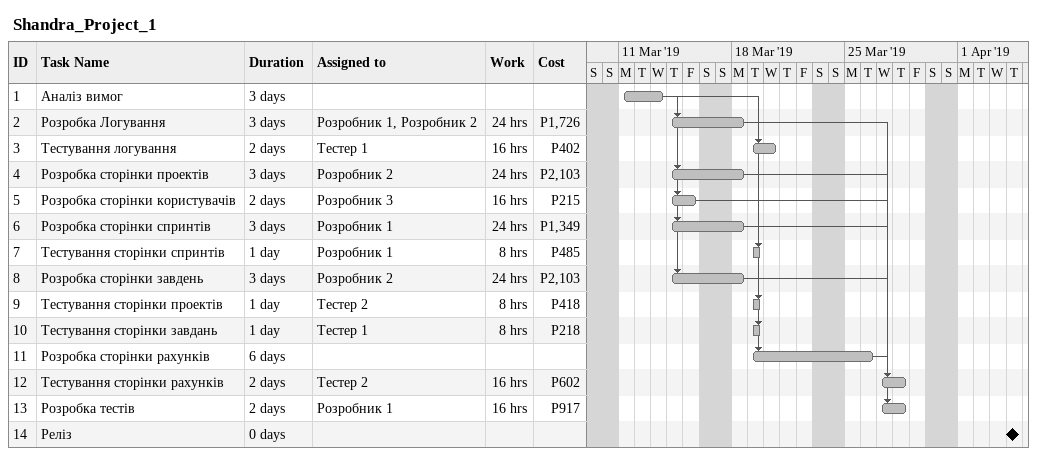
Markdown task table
Shandra_Project_1

| ID | Task | Duration | Start | Finish | Predecessors | Resources | Work (h) | Cost (P) |
|---|---|---|---|---|---|---|---|---|
| 1 | Аналіз вимог | 3d | 2019-03-11 | 2019-03-13 |  |  |  |  |
| 2 | Розробка Логування | 3d | 2019-03-14 | 2019-03-18 | 1 | Розробник 1, Розробник 2 | 24 | 1726 |
| 3 | Тестування логування | 2d | 2019-03-19 | 2019-03-20 | 2 | Тестер 1 | 16 | 402 |
| 4 | Розробка сторінки проектів | 3d | 2019-03-14 | 2019-03-18 | 1 | Розробник 2 | 24 | 2103 |
| 5 | Розробка сторінки користувачів | 2d | 2019-03-14 | 2019-03-15 | 1 | Розробник 3 | 16 | 215 |
| 6 | Розробка сторінки спринтів | 3d | 2019-03-14 | 2019-03-18 | 1 | Розробник 1 | 24 | 1349 |
| 7 | Тестування сторінки спринтів | 1d | 2019-03-19 | 2019-03-19 | 6 | Розробник 1 | 8 | 485 |
| 8 | Розробка сторінки завдень | 3d | 2019-03-14 | 2019-03-18 | 1 | Розробник 2 | 24 | 2103 |
| 9 | Тестування сторінки проектів | 1d | 2019-03-19 | 2019-03-19 | 4 | Тестер 2 | 8 | 418 |
| 10 | Тестування сторінки завдань | 1d | 2019-03-19 | 2019-03-19 | 8 | Тестер 1 | 8 | 218 |
| 11 | Розробка сторінки рахунків | 6d | 2019-03-19 | 2019-03-26 | 1 |  |  |  |
| 12 | Тестування сторінки рахунків | 2d | 2019-03-27 | 2019-03-28 | 11 | Тестер 2 | 16 | 602 |
| 13 | Розробка тестів | 2d | 2019-03-27 | 2019-03-28 | 2, 4, 6, 8, 11, 5 | Розробник 1 | 16 | 917 |
| 14 | Реліз | 0d | 2019-04-04 | 2019-04-04 |  |  |  |  |
